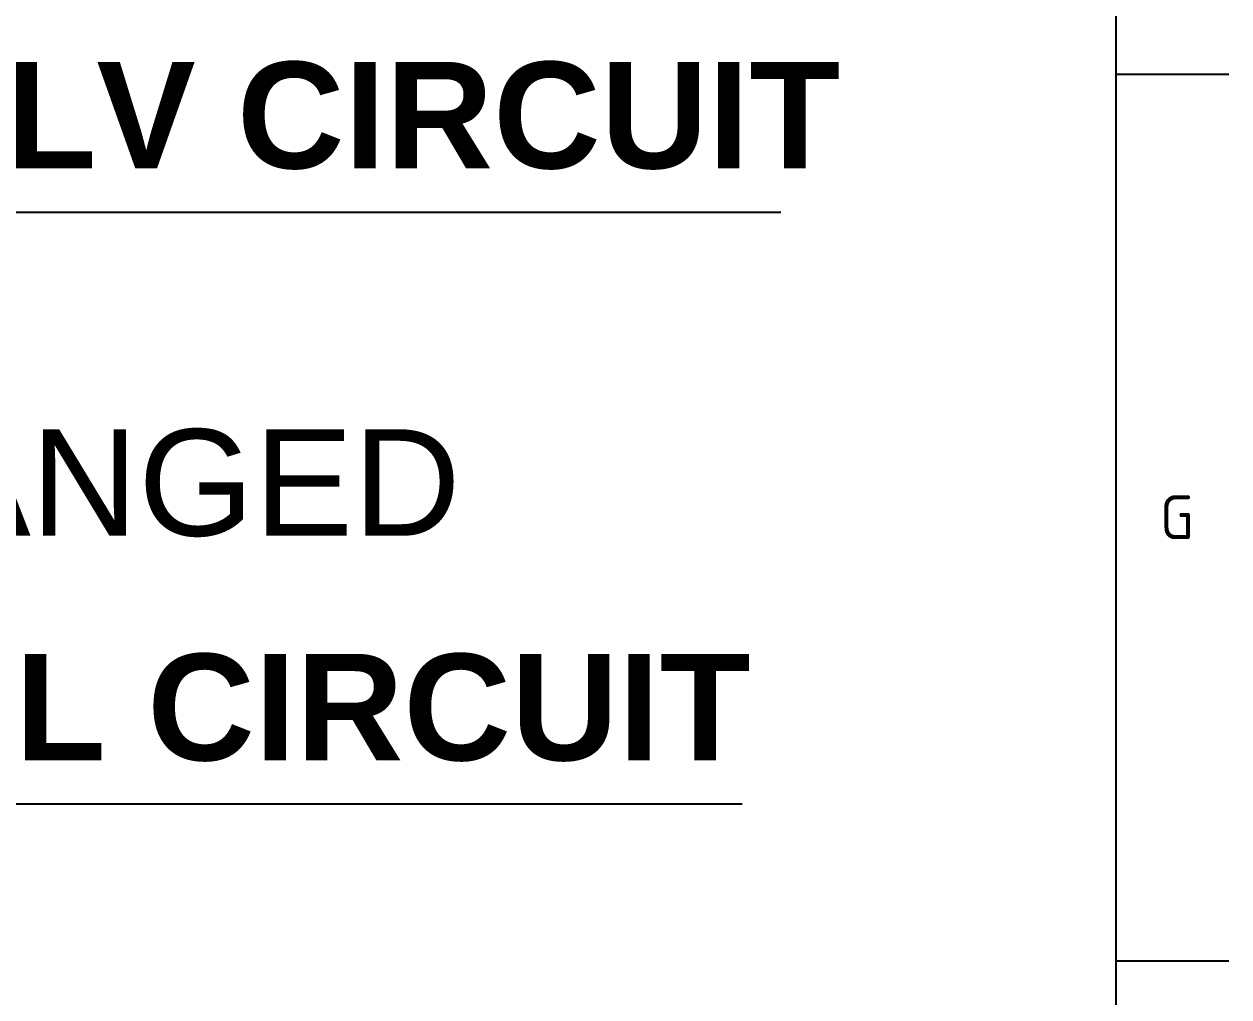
# Paper-space layout 'PAGE 2' of a CAD drawing. Header units: metres, sheet in millimetres. Extents: x -9 to 824, y -5 to 581.
# Drawn here: x 728.3 to 824.5, y 72.6 to 150.2 of the extents above; entities that cross this region are included whole.
import ezdxf
from ezdxf.enums import TextEntityAlignment as Align

# ---------------------------------------------------------------- set-up
doc = ezdxf.new("R2010")
doc.units = ezdxf.units.M
doc.layers.add('_User Miscellaneous1', color=7, linetype='Continuous')
doc.styles.add('iecISOCP', font='isocp.shx')
doc.styles.get("Standard").update_dxf_attribs({"font": 'arial.ttf'})

# ---------------------------------------------------------------- blocks, each defined once
blk = doc.blocks.new('A1_FRAME_TITLE')
at = {"layer": '_User Miscellaneous1', "color": 7, "linetype": 'Continuous'}
for p, q in [((824.367, 5.973), (824.367, 574.394)), ((824.352, 148.683), (833.352, 148.683)), ((824.367, 77.933), (833.352, 77.933))]:
    blk.add_line(p, q, dxfattribs=at)
at = {"layer": '_User Miscellaneous1', "color": 7, "style": 'iecISOCP'}
blk.add_text('G', height=3.5, dxfattribs=at).set_placement((827.871, 111.563))
at = {"layer": '_User Miscellaneous1', "color": 7, "style": 'iecISOCP', "flags": 8}
blk.add_attdef('VERSION_NO', text='', height=2.5, rotation=90, dxfattribs=at).set_placement((302.037, 43.812), align=Align.MIDDLE_CENTER)
at = {"layer": '_User Miscellaneous1', "color": 7, "style": 'iecISOCP'}
for tag, p in [('CAP_NO', (513.188, 43.457)), ('IE_NUM', (513.05, 37.81)), ('REF_No_1', (335.241, 32.31)), ('REF_1', (362.523, 32.31)), ('HV_SWITCH', (513.463, 32.163)), ('GEN_WO', (441.708, 31.763)), ('REF_No_2', (335.241, 26.31)), ('REF_2', (362.523, 26.31)), ('OH_WO', (441.708, 25.812)), ('UBD_REF', (513.05, 25.828)), ('REF_No_3', (335.241, 20.31)), ('REF_3', (362.523, 20.31)), ('UG_WO', (441.708, 20.052)), ('GIS_MAP_No', (513.05, 20.043)), ('REF_No_4', (335.241, 14.31)), ('REF_4', (362.523, 14.31)), ('HV_OP_DIAG', (513.326, 14.199)), ('SUB_WO', (441.708, 13.812)), ('LGA', (512.945, 7.777)), ('ExportID', (9.082, 2.39))]:
    blk.add_attdef(tag, p, '', height=2.5, dxfattribs=at)
at = {"layer": '_User Miscellaneous1', "color": 7}
for p in [(29.903, 23.294), (44.048, 23.294)]:
    blk.add_attdef('DRAFT_NUM', p, '', height=2.5, rotation=90, dxfattribs=at)
at = {"layer": '_User Miscellaneous1', "color": 7, "style": 'iecISOCP'}
for tag, height, p in [('T1', 3.5, (684.374, 39.465)), ('T2', 3.5, (684.374, 34.346)), ('scale', 2.5, (567.756, 33.269)), ('T3', 3.5, (684.374, 28.92)), ('DRAWN', 2.5, (567.756, 24.931)), ('T4', 3.5, (684.374, 23.657)), ('T5', 3.5, (684.374, 18.231)), ('REV', 5, (820.054, 17.095)), ('DATE', 2.5, (567.756, 16.88)), ('T6', 3.5, (684.374, 12.969)), ('DESIGN', 2.5, (605.617, 9.155)), ('CHD', 2.5, (567.756, 8.372))]:
    blk.add_attdef(tag, text='', height=height, dxfattribs=at).set_placement(p, align=Align.CENTER)
blk.add_attdef('NUM', text='', height=7, dxfattribs=at).set_placement((792.367, 20.118), align=Align.MIDDLE_CENTER)
for tag, p in [('NS', (790.712, 8.119)), ('SHTS', (805.412, 8.119))]:
    blk.add_attdef(tag, text='', height=2.5, dxfattribs=at).set_placement(p, align=Align.MIDDLE)
at = {"layer": '_User Miscellaneous1', "color": 7, "style": 'iecISOCP', "flags": 1}
for tag, p in [('ProjectType', (14.175, -26.797)), ('ProjectNumber', (23.56, -26.818)), ('DrawingNumber', (35.514, -26.803)), ('ProjectDescription', (47.564, -26.825)), ('ExportDate', (60.284, -26.789)), ('ExportUserName', (69.155, -26.8)), ('DesignerCompanyName', (81.484, -26.793)), ('ExportAreaOfInterest', (97.1, -26.813)), ('GIS_SUCCESS', (111.997, -26.78)), ('CAD_SUCCESS', (121.789, -26.783)), ('DEPOTCODE', (132.106, -26.877)), ('ExportCategories', (140.083, -26.797)), ('Comments', (154.385, -26.883))]:
    blk.add_attdef(tag, p, '', height=1, dxfattribs=at)

psp = doc.layouts.new('PAGE 2')

# ---------------------------------------------------------------- linework, layer by layer
at = {"layer": '_User Miscellaneous1', "linetype": 'Continuous', "lineweight": -3}
for points in [[(659.844, 135.229), (788.736, 135.229)], [(658.729, 88.009), (785.657, 88.009)]]:
    psp.add_lwpolyline(points, dxfattribs=at)

# ---------------------------------------------------------------- block references
at = {"layer": '_User Miscellaneous1'}
psp.add_blockref('A1_FRAME_TITLE', (-8.862, -2.429), dxfattribs=at)

# ---------------------------------------------------------------- texts
at = {"layer": '_User Miscellaneous1', "linetype": 'Continuous', "lineweight": -3, "char_height": 8.5, "width": 116.94762, "attachment_point": 1}
for s, insert in [('{\\fArial|b1|i0|c0|p34;FINAL LV CIRCUIT}', (688.612, 147.222)), ('UNCHANGED', (686.663, 117.912)), ('{\\fArial|b1|i0|c0|p34;FINAL SL CIRCUIT}', (681.454, 99.989))]:
    psp.add_mtext(s, dxfattribs=dict(at, insert=insert))

doc.saveas('drawing.dxf')
